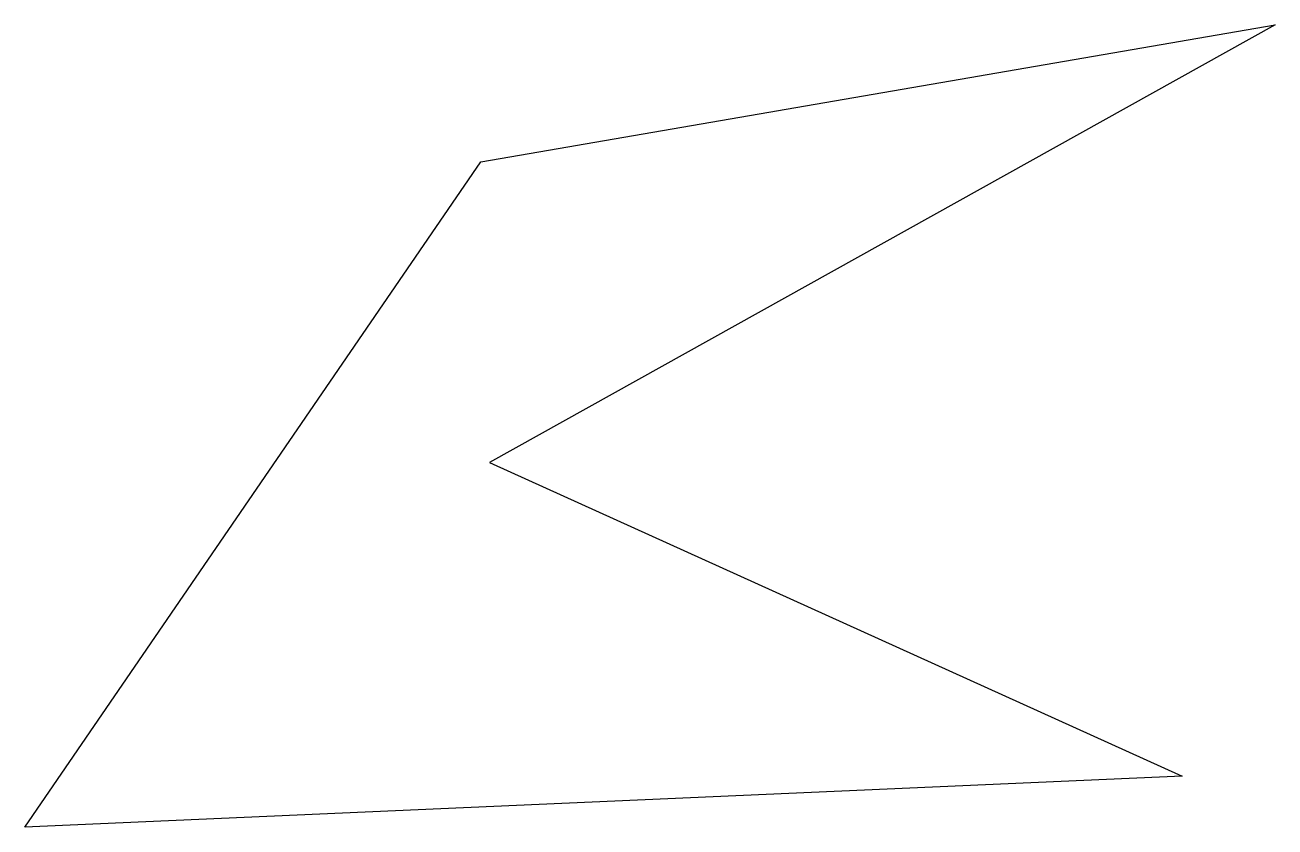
# Model space of a CAD drawing. Extents: x 0 to 20.5, y 0 to 13.2.
import ezdxf

# ---------------------------------------------------------------- set-up
doc = ezdxf.new("R2010")
doc.units = 0
doc.header["$MEASUREMENT"] = 0

msp = doc.modelspace()

# ---------------------------------------------------------------- linework, layer by layer
msp.add_lwpolyline([(0, 0), (7.47, 10.91), (20.489, 13.158), (7.615, 5.981), (18.965, 0.834), (0, 0)])

doc.saveas('drawing.dxf')
